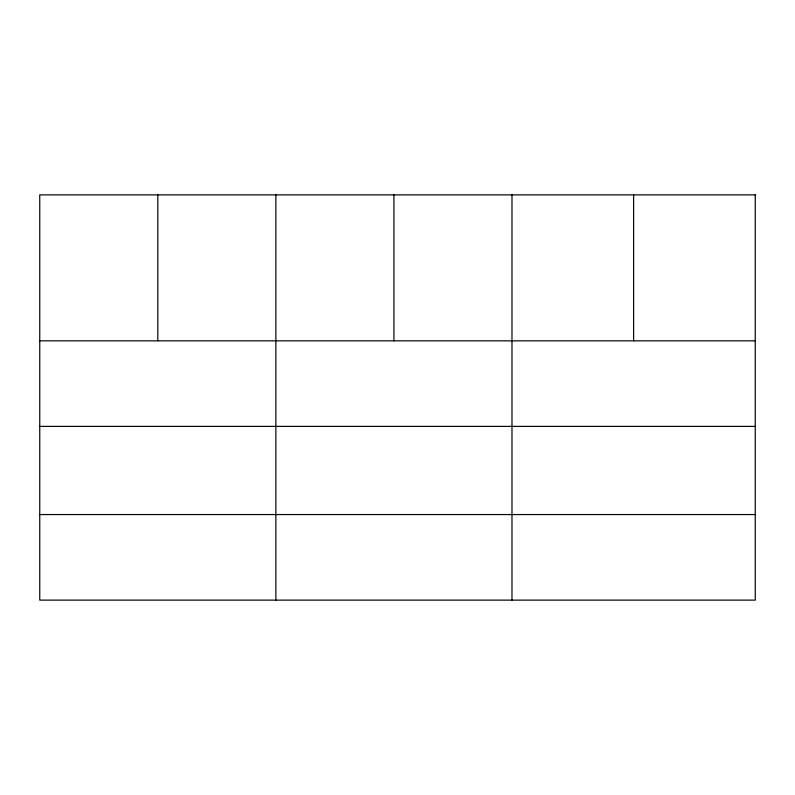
<?xml version="1.0" encoding="UTF-8"?>
<svg xmlns="http://www.w3.org/2000/svg" width="795" height="795" viewBox="0 0 795 795"><rect width="100%" height="100%" fill="white"/><g stroke="black" fill="none" stroke-linecap="round" stroke-linejoin="round"><path stroke-width="1.19" d="M39.75 340.836L755.25 340.836M39.75 426.398L755.25 426.398M39.75 514.554L755.25 514.554M633.615 194.874L633.615 340.836M511.98 194.874L511.98 600.126M393.923 194.874L393.923 340.836M275.865 194.874L275.865 600.126M157.808 194.874L157.808 340.836M755.25 194.874L39.75 194.874L39.75 600.126L755.25 600.126L755.25 194.874"/></g></svg>
